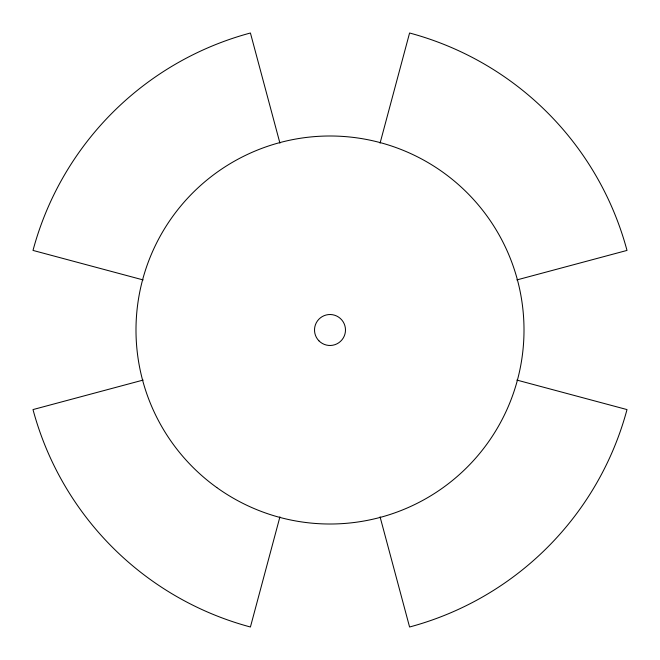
<?xml version="1.0" encoding="UTF-8"?>
<svg xmlns="http://www.w3.org/2000/svg" width="660" height="660" viewBox="0 0 660 660"><rect width="100%" height="100%" fill="white"/><g stroke="black" fill="none" stroke-linecap="round" stroke-linejoin="round"><path stroke-width="0.99" d="M279.931 516.846L250.421 627A307.477 307.477 0 0 1 33 409.579L143.154 380.069M380.069 143.154L409.579 33A307.477 307.477 0 0 1 627 250.421L516.846 279.931M143.154 279.931L33 250.421A307.477 307.477 0 0 1 250.421 33L279.931 143.154M516.846 380.069L627 409.579A307.477 307.477 0 0 1 409.579 627L380.069 516.846M216.818 487.575A194.007 194.007 0 0 0 523.05 349.231A194.007 194.007 0 0 0 250.123 153.202A194.007 194.007 0 0 0 216.818 487.575M318.92 340.816A15.485 15.485 0 0 0 344.908 334.191A15.485 15.485 0 0 0 326.172 314.993A15.485 15.485 0 0 0 318.92 340.816"/></g></svg>
